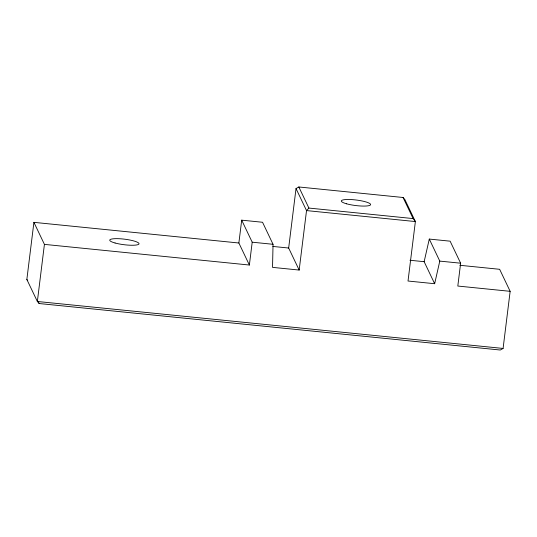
<?xml version="1.0" encoding="UTF-8"?>
<svg xmlns="http://www.w3.org/2000/svg" width="537" height="537" viewBox="0 0 537 537"><rect width="100%" height="100%" fill="white"/><g stroke="black" fill="none" stroke-linecap="round" stroke-linejoin="round"><path stroke-width="0.81" d="M238.871 243.006L241.697 220.163L262.539 222.264L273.044 244.295L272.534 267.372L299.169 270.057L306.526 210.591L296.021 188.561L298.841 186.977L403.059 197.488L404.864 199.536L415.376 221.559L408.019 281.026L434.655 283.711L439.79 261.103L429.285 239.072L450.127 241.173L460.639 263.204L457.813 286.046L510.15 291.322L503.088 348.439L500.262 350.023L39.167 303.533L37.355 301.485L26.85 279.462L33.912 222.345L238.871 243.006L249.376 265.036L44.423 244.375L33.912 222.345M44.423 244.375L37.355 301.485L503.088 348.439M249.376 265.036L252.202 242.194L241.697 220.163M299.169 270.057L288.664 248.027L296.021 188.561M434.655 283.711L424.143 261.687L429.285 239.072M413.114 218.579L308.903 208.067L306.526 210.591L415.376 221.559L413.114 218.579L403.059 197.488M252.202 242.194L273.044 244.295M439.79 261.103L460.639 263.204M272.85 246.436L288.664 248.027M409.993 260.257L424.143 261.687M459.766 265.278L499.645 269.299L510.15 291.322M26.85 279.462L27.749 280.656M298.841 186.977L308.903 208.067M38.087 301.277L39.167 303.533M346.66 203.825A14.768 2.779 7.1 0 0 370.436 204.959A14.768 2.779 7.1 0 0 350.842 199.542A14.768 2.779 7.1 0 0 346.66 203.825M115.072 242.999A14.768 2.779 7.1 0 0 138.848 244.134A14.768 2.779 7.1 0 0 119.254 238.717A14.768 2.779 7.1 0 0 115.072 242.999"/></g></svg>
